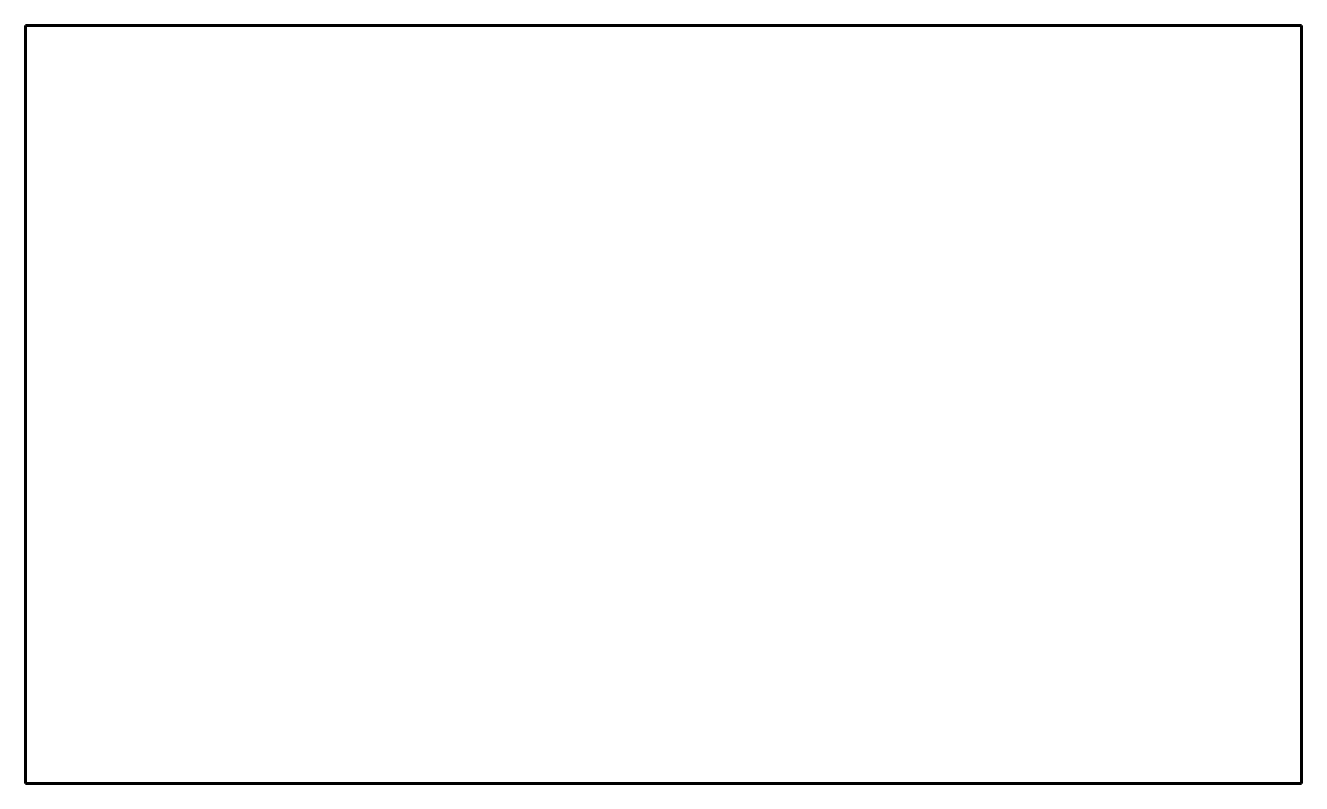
# Model space of a CAD drawing. Header units: millimetres. Extents: x -2440 to 0, y 0 to 1450.
import ezdxf

# ---------------------------------------------------------------- set-up
doc = ezdxf.new("R2010")
doc.units = ezdxf.units.MM
doc.linetypes.add('K5LT_BASIC', pattern=[0])

msp = doc.modelspace()

# ---------------------------------------------------------------- linework, layer by layer
at = {"color": 150, "linetype": 'K5LT_BASIC', "lineweight": 60, "true_color": 0x0080ff}
for p, q in [((-2440, 1450), (-2440, 0)), ((0, 1450), (-2440, 1450)), ((0, 0), (0, 1450)), ((-2440, 0), (0, 0))]:
    msp.add_line(p, q, dxfattribs=at)

doc.saveas('drawing.dxf')
